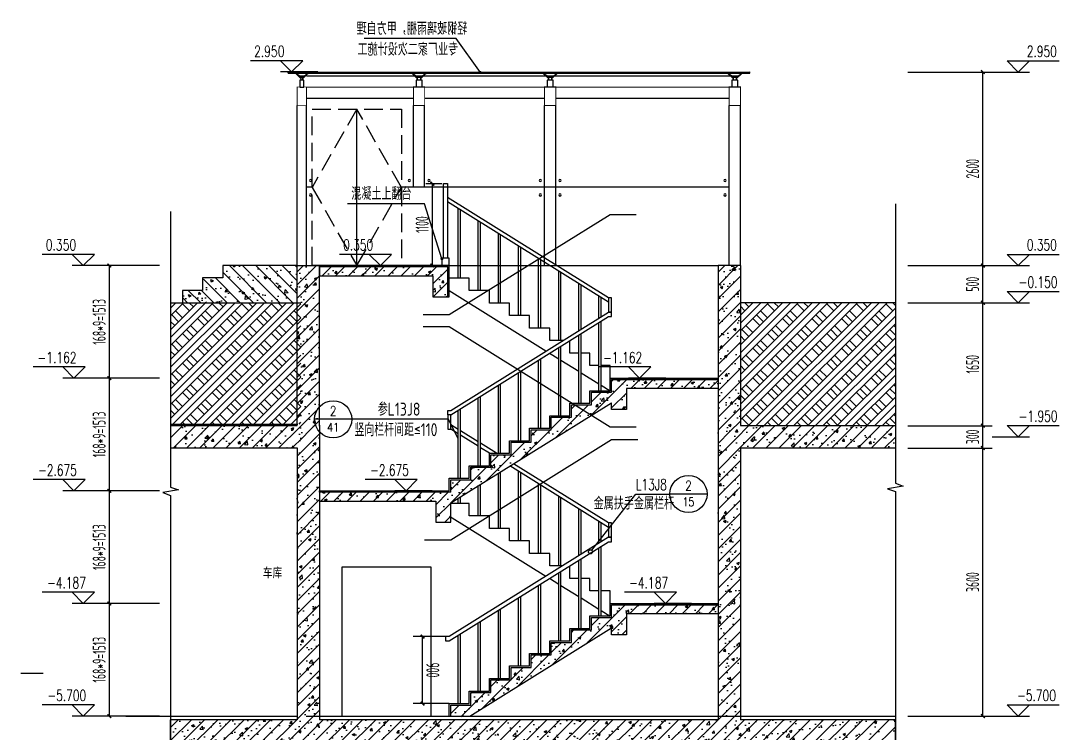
# Model space of a CAD drawing. Extents: x -473190 to 2138458, y -81875 to 2633646.
# Drawn here: x 1314509 to 1328449, y -47174 to -37607 of the extents above; entities that cross this region are included whole.
import ezdxf
from ezdxf.enums import TextEntityAlignment as Align

# ---------------------------------------------------------------- set-up
doc = ezdxf.new("R2010")
doc.units = 0
doc.header["$LTSCALE"] = 1000
doc.linetypes.add('__DASH', pattern=[0.35, 0.25, -0.1])
doc.linetypes.add('DOTE', pattern=[2.42, 2, -0.2, 0.02, -0.2])
for name, color, linetype in [('AXIS', 3, 'Continuous'), ('DIM_IDEN', 3, 'Continuous'), ('DIM_LEAD', 3, 'Continuous'), ('DIM_SYMB', 3, 'Continuous'), ('DOTE', 1, 'DOTE'), ('E_WINDOW', 4, 'Continuous'), ('PUB_DIM', 3, 'Continuous'), ('PUB_HATCH', 8, 'Continuous'), ('PUB_TEXT', 7, 'Continuous'), ('RF-QT', 30, 'Continuous'), ('S_E_STAIR', 4, 'Continuous'), ('S_STAIR', 2, 'Continuous'), ('S_SURFACE', 6, 'Continuous'), ('WALL', 9, 'Continuous')]:
    doc.layers.add(name, color=color, linetype=linetype)
doc.layers.add('RF-WZ', color=110, linetype='Continuous', lineweight=0)
doc.styles.add('_TCH_DIM', font='SIMPLEX', dxfattribs={"bigfont": 'GBCBIG'})
doc.styles.add('_TCH_DIM_T3', font='tssdeng.shx', dxfattribs={"width": 0.564706, "bigfont": '@@@tssdchn.shx'})
doc.styles.add('_TCH_LABEL', font='COMPLEX', dxfattribs={"bigfont": 'GBCBIG'})
doc.styles.add('KING-1', font='GBENOR', dxfattribs={"bigfont": 'GBCBIG'})
doc.styles.add('TYDG_02', font='TSSDENG', dxfattribs={"width": 0.8, "bigfont": 'TSSDCHN'})
doc.dimstyles.new('_TCH_ARCH&&50', dxfattribs={"dimtxt": 175, "dimasz": 50, "dimexe": 125, "dimexo": 150, "dimgap": 50, "dimtad": 1, "dimdec": 0, "dimzin": 0, "dimdsep": 46, "dimtxsty": '_TCH_DIM_T3', "dimblk": 'ARCHTICK', "dimcen": 0.09, "dimclrt": 7, "dimazin": 2, "dimtfac": 1, "dimtdec": 0, "dimtix": 1, "dimtmove": 2, "dimatfit": 3, "dimfxl": 0, "dimtolj": 1, "dimtzin": 0, "dimarcsym": 0})
pattern_1 = [(45, (0, 0), (-88.388348, 88.388348), []), (50, (0, 0), (358.63009, -31.37607), [37.5, -412.5]), (355, (0, 0), (-69.37567, 376.09607), [30, -330]), (100.4514, (29.9, -2.6), (289.25469, 344.71977), [31.8701, -350.57106]), (46.1842, (0, 100), (533.62052, -82.7595), [56.25, -618.75]), (96.6356, (44.47, 93.1), (467.33135, 487.05894), [47.80514, -525.8565]), (351.1842, (0, 100), (467.33097, 487.0593), [45, -495]), (21, (50, 75), (298.453526, -201.309445), [37.5, -412.5]), (326, (50, 75), (121.65767, 362.57502), [30, -330]), (71.4514, (74.87, 58.22), (420.11131, 161.26525), [31.8701, -350.57106]), (37.5, (0, 0), (6.079928, 166.446927), [0, -326, 0, -335, 0, -331.25]), (7.5, (0, 0), (131.534769, 197.205856), [0, -191, 0, -318.5, 0, -126.25]), (327.5, (-111.5, 0), (266.911218, -11.277436), [0, -125, 0, -390, 0, -517.5]), (317.5, (-161.5, 0), (291.593085, 50.05249), [0, -162.5, 0, -259, 0, -367.5])]
pattern_2 = [(45, (-477544.96, -71625.69), (-88.388348, 88.388348), []), (50, (-477544.96, -71625.7), (358.63009, -31.376067), [37.5, -412.5]), (355, (-477544.96, -71625.7), (-69.37567, 376.09607), [30, -330]), (100.4514, (-477515.08, -71628.3), (289.25469, 344.71977), [31.870095, -350.571056]), (46.1842, (-477544.96, -71525.7), (533.62052, -82.75951), [56.25, -618.75]), (96.6356, (-477500.5, -71532.6), (467.33135, 487.05894), [47.80514, -525.8565]), (351.1842, (-477544.96, -71525.7), (467.33097, 487.0593), [45, -495]), (21, (-477494.96, -71550.7), (298.453526, -201.309445), [37.5, -412.5]), (326, (-477494.96, -71550.7), (121.657666, 362.57502), [30, -330]), (71.4514, (-477470.1, -71567.47), (420.111314, 161.26525), [31.870095, -350.571056]), (37.5, (-477544.96, -71625.69), (6.079928, 166.446927), [0, -326, 0, -335, 0, -331.25]), (7.5, (-477544.96, -71625.69), (131.534769, 197.205856), [0, -191, 0, -318.5, 0, -126.25]), (327.5, (-477656.46, -71625.69), (266.911218, -11.277436), [0, -125, 0, -390, 0, -517.5]), (317.5, (-477706.46, -71625.7), (291.593085, 50.05249), [0, -162.5, 0, -259, 0, -367.5])]

# ---------------------------------------------------------------- blocks, each defined once
blk = doc.blocks.new('A$C263E0DDE')
at = {"layer": 'DIM_IDEN'}
for p, q in [((-1427, 260), (-1927, 260)), ((-130, 260), (-1427, 260)), ((0, 0), (-130, 260))]:
    blk.add_line(p, q, dxfattribs=at)
for centre, radius in [((-1677, 260), 250), ((0, 0), 0)]:
    blk.add_circle(centre, radius, dxfattribs=at)
at = {"layer": 'PUB_TEXT', "style": '_TCH_LABEL'}
for s, height, p, p2 in [('2', 131, (-1721, 306), (-1634, 306)), ('41', 114.4, (-1759, 96), (-1596, 96))]:
    blk.add_text(s, height=height, dxfattribs=at).set_placement(p, p2, align=Align.FIT)
at = {"layer": 'PUB_TEXT', "style": 'TYDG_02', "width": 0.8}
for s, p in [('参L13J8', (-1078, 309)), ('竖向栏杆间距≤110', (-1391, 33))]:
    blk.add_text(s, height=175, dxfattribs=at).set_placement(p)
blk = doc.blocks.new('5350DP')
at = {"layer": 'DIM_SYMB'}
for p, q in [((-83406, 375956), (-83078, 376412)), ((-83078, 376412), (-81846, 376412))]:
    blk.add_line(p, q, dxfattribs=at)
at = {"layer": 'DIM_SYMB', "const_width": 20}
blk.add_lwpolyline([(-83412, 375947, 1), (-83400, 375964, 1)], format="xyb", close=True, dxfattribs=at)
at = {"layer": 'E_WINDOW'}
for p, q in [((-80824, 375963), (-87021, 375964)), ((-87021, 375950), (-87021, 375964)), ((-80824, 375949), (-87021, 375950)), ((-80824, 375949), (-80824, 375963)), ((-81071, 375762), (-86896, 375763)), ((-84417, 375613), (-86746, 375613)), ((-82657, 375613), (-84267, 375613)), ((-81071, 375612), (-82507, 375613)), ((-86896, 373364), (-86896, 375513)), ((-86746, 373364), (-86746, 375513)), ((-84417, 373363), (-84417, 375513)), ((-84267, 373363), (-84267, 375513)), ((-82657, 374418), (-82657, 375513)), ((-82507, 374418), (-82507, 375513)), ((-81746, 373365), (-81746, 375464)), ((-81071, 373364), (-81071, 375512)), ((-80946, 373364), (-80946, 375512))]:
    blk.add_line(p, q, dxfattribs=at)
at = {"layer": 'E_WINDOW', "linetype": 'Continuous'}
for p, q in [((-86841, 375893), (-86918, 375950)), ((-86841, 375873), (-86918, 375950)), ((-86863, 375909), (-86780, 375909)), ((-86826, 375964), (-86826, 375950)), ((-86826, 375909), (-86826, 375893)), ((-86816, 375964), (-86816, 375950)), ((-86816, 375909), (-86816, 375893)), ((-86801, 375893), (-86724, 375950)), ((-86801, 375873), (-86724, 375950)), ((-86765, 375909), (-81071, 375908)), ((-84362, 375893), (-84439, 375950)), ((-84362, 375873), (-84439, 375950)), ((-84347, 375964), (-84347, 375950)), ((-84347, 375909), (-84347, 375893)), ((-84337, 375964), (-84337, 375950)), ((-84337, 375909), (-84337, 375893)), ((-84322, 375893), (-84245, 375950)), ((-84322, 375873), (-84245, 375950)), ((-82602, 375893), (-82679, 375950)), ((-82602, 375873), (-82679, 375950)), ((-82587, 375964), (-82587, 375950)), ((-82587, 375909), (-82587, 375893)), ((-82577, 375964), (-82577, 375950)), ((-82577, 375909), (-82577, 375893)), ((-82562, 375893), (-82485, 375950)), ((-82562, 375873), (-82485, 375950)), ((-81016, 375892), (-81093, 375949)), ((-81016, 375872), (-81093, 375949)), ((-81038, 375908), (-80980, 375908)), ((-81026, 375963), (-81026, 375949)), ((-81026, 375908), (-81026, 375892)), ((-81016, 375963), (-81016, 375949)), ((-81016, 375908), (-81016, 375892)), ((-81001, 375892), (-80924, 375949)), ((-81001, 375872), (-80924, 375949)), ((-86746, 374419), (-82842, 374418)), ((-82842, 374418), (-82346, 374419)), ((-81146, 374418), (-81071, 374418))]:
    blk.add_line(p, q, dxfattribs=at)
at = {"layer": 'E_WINDOW', "linetype": '__DASH'}
for p, q in [((-82346, 374414), (-81746, 375464)), ((-81746, 375464), (-81146, 374413)), ((-81746, 373365), (-82346, 374414)), ((-81146, 374413), (-81746, 373365))]:
    blk.add_line(p, q, dxfattribs=at)
at = {"layer": 'E_WINDOW', "linetype": 'Continuous'}
for points in [[(-86861, 375763), (-86861, 375853), (-86781, 375853), (-86781, 375763)], [(-86801, 375853), (-86801, 375893), (-86841, 375893), (-86841, 375853)], [(-84382, 375763), (-84382, 375853), (-84302, 375853), (-84302, 375763)], [(-84322, 375853), (-84322, 375893), (-84362, 375893), (-84362, 375853)], [(-82622, 375763), (-82622, 375853), (-82542, 375853), (-82542, 375763)], [(-82562, 375853), (-82562, 375893), (-82602, 375893), (-82602, 375853)], [(-81036, 375762), (-81036, 375852), (-80981, 375852), (-80981, 375762)], [(-81001, 375852), (-81001, 375892), (-81016, 375892), (-81016, 375852)]]:
    blk.add_lwpolyline(points, close=True, dxfattribs=at)
at = {"layer": 'E_WINDOW', "const_width": 12.5}
for points in [[(-86746, 375763), (-86896, 375763), (-86896, 375513), (-86746, 375513)], [(-84267, 375763), (-84417, 375763), (-84417, 375513), (-84267, 375513)], [(-82507, 375763), (-82657, 375763), (-82657, 375513), (-82507, 375513)], [(-80946, 375762), (-81071, 375762), (-81071, 375512), (-80946, 375512)]]:
    blk.add_lwpolyline(points, close=True, dxfattribs=at)
at = {"layer": 'E_WINDOW', "linetype": '__DASH'}
blk.add_lwpolyline([(-81146, 373364), (-81146, 375463), (-82346, 375464), (-82346, 373365), (-81146, 373364)], dxfattribs=at)
at = {"layer": 'E_WINDOW', "linetype": 'Continuous'}
for centre in [(-86689, 374507), (-84474, 374507), (-84210, 374507), (-82714, 374507), (-82450, 374507), (-81128, 374506), (-86689, 374313), (-84474, 374313), (-84210, 374313), (-81128, 374312)]:
    blk.add_circle(centre, 15, dxfattribs=at)
at = {"layer": 'PUB_TEXT', "style": '_TCH_DIM'}
for s, height, p in [('轻钢玻璃雨棚，甲方自理', 168.79, (-83229, 376464)), ('专业厂家二次设计施工', 168.8, (-83107, 376184))]:
    blk.add_text(s, height=height, dxfattribs=at).set_placement(p)
blk = doc.blocks.new('5350LT')
at = {"layer": 'PUB_HATCH'}
h = blk.add_hatch(dxfattribs=at)
h.set_pattern_fill('钢筋混凝土', color=256, scale=50, style=0)
h.set_pattern_definition(pattern_1)
h.paths.add_polyline_path([(1278173, 160828), (1276453, 160828), (1276453, 160708), (1277973, 160708), (1277973, 160428), (1278173, 160428)])
h = blk.add_hatch(dxfattribs=at)
h.set_pattern_fill('钢筋混凝土', color=256, scale=50, style=0)
h.set_pattern_definition(pattern_1)
h.paths.add_polyline_path([(1280373, 159315), (1281803, 159315), (1281803, 159195), (1280573, 159195), (1280573, 158915), (1280373, 158915)])
h = blk.add_hatch(dxfattribs=at)
h.set_pattern_fill('钢筋混凝土', color=256, scale=50, style=0)
h.set_pattern_definition(pattern_1)
h.paths.add_polyline_path([(1278213, 157803), (1278213, 157971), (1278483, 157971), (1278483, 158139), (1278753, 158139), (1278753, 158307), (1279023, 158307), (1279023, 158475), (1279293, 158475), (1279293, 158643), (1279563, 158643), (1279563, 158811), (1279833, 158811), (1279833, 158979), (1280103, 158979), (1280103, 159147), (1280373, 159147), (1280373, 159195), (1280373, 159006), (1278213, 157661)])
h = blk.add_hatch(dxfattribs=at)
h.set_pattern_fill('钢筋混凝土', color=256, scale=50, style=0)
h.set_pattern_definition(pattern_1)
h.paths.add_polyline_path([(1278213, 157803), (1276453, 157803), (1276453, 157683), (1278013, 157683), (1278013, 157403), (1278213, 157403)])
h = blk.add_hatch(dxfattribs=at)
h.set_pattern_fill('钢筋混凝土', color=256, scale=50, style=0)
h.set_pattern_definition(pattern_1)
h.paths.add_polyline_path([(1280373, 156290), (1281803, 156290), (1281803, 156170), (1280573, 156170), (1280573, 155890), (1280373, 155890)])
h = blk.add_hatch(dxfattribs=at)
h.set_pattern_fill('钢筋混凝土', color=256, scale=50, style=0)
h.set_pattern_definition(pattern_1)
h.paths.add_polyline_path([(1278213, 154777), (1278213, 154946), (1278483, 154946), (1278483, 155114), (1278753, 155114), (1278753, 155282), (1279023, 155282), (1279023, 155450), (1279293, 155450), (1279293, 155618), (1279563, 155618), (1279563, 155786), (1279833, 155786), (1279833, 155954), (1280103, 155954), (1280103, 156122), (1280373, 156122), (1280373, 156170), (1280373, 155981), (1278213, 154636), (1278472, 154797)])
at = {"layer": 'S_E_STAIR'}
for p, q in [((1280333, 160416), (1278168, 161763)), ((1280333, 160356), (1278168, 161703)), ((1278313, 160680), (1278313, 161613)), ((1278343, 160680), (1278343, 161594)), ((1278583, 160512), (1278583, 161445)), ((1278613, 160512), (1278613, 161426)), ((1278853, 160343), (1278853, 161277)), ((1278883, 160343), (1278883, 161258)), ((1279123, 160175), (1279123, 161109)), ((1279153, 160175), (1279153, 161090)), ((1279393, 160007), (1279393, 160941)), ((1279423, 160007), (1279423, 160922)), ((1279663, 159839), (1279663, 160773)), ((1279693, 159839), (1279693, 160754)), ((1278193, 160680), (1278193, 160708)), ((1278463, 160680), (1278193, 160680)), ((1278463, 160512), (1278463, 160680)), ((1279933, 159974), (1279933, 160605)), ((1279490, 159698), (1278193, 160506)), ((1278733, 160512), (1278463, 160512)), ((1278733, 160343), (1278733, 160512)), ((1279963, 159992), (1279963, 160586)), ((1279003, 160343), (1278733, 160343)), ((1279003, 160175), (1279003, 160343)), ((1280203, 160142), (1280203, 160437)), ((1280233, 160160), (1280233, 160418)), ((1280373, 160416), (1280333, 160416)), ((1280333, 160416), (1280333, 160223)), ((1280373, 160223), (1280373, 160416)), ((1278213, 158903), (1280333, 160223)), ((1279273, 160175), (1279003, 160175)), ((1279273, 160007), (1279273, 160175)), ((1280373, 160223), (1280333, 160223)), ((1280333, 160223), (1280373, 160223)), ((1280373, 160163), (1280373, 160223)), ((1278213, 158843), (1280333, 160163)), ((1280203, 159167), (1280203, 160082)), ((1280233, 159167), (1280233, 160100)), ((1280333, 160163), (1280373, 160163)), ((1279543, 160007), (1279273, 160007)), ((1279543, 159839), (1279543, 160007)), ((1279933, 158999), (1279933, 159914)), ((1279963, 158999), (1279963, 159932)), ((1279717, 159839), (1279543, 159839)), ((1279693, 158831), (1279693, 159764)), ((1279813, 159671), (1279813, 159839)), ((1279663, 159591), (1279538, 159668)), ((1279663, 158831), (1279663, 159746)), ((1279933, 159671), (1279813, 159671)), ((1280083, 159671), (1279963, 159671)), ((1280083, 159503), (1280083, 159671)), ((1279393, 158663), (1279393, 159578)), ((1279423, 158663), (1279423, 159596)), ((1279933, 159423), (1279693, 159572)), ((1280203, 159503), (1280083, 159503)), ((1280353, 159503), (1280233, 159503)), ((1280353, 159335), (1280353, 159503)), ((1279123, 158495), (1279123, 159409)), ((1279153, 158495), (1279153, 159428)), ((1280203, 159255), (1279963, 159404)), ((1278853, 158327), (1278853, 159241)), ((1278883, 158327), (1278883, 159260)), ((1280353, 159161), (1280233, 159236)), ((1278583, 158159), (1278583, 159073)), ((1278613, 158159), (1278613, 159092)), ((1278343, 157991), (1278343, 158924)), ((1278173, 158843), (1278173, 158903)), ((1278173, 158903), (1278213, 158903)), ((1278213, 158843), (1278173, 158843)), ((1278213, 158843), (1278173, 158843)), ((1278173, 158843), (1278173, 158650)), ((1278213, 158650), (1278213, 158843)), ((1278313, 157991), (1278313, 158905)), ((1278173, 158650), (1278213, 158650)), ((1278313, 158648), (1278213, 158710)), ((1278313, 158588), (1278213, 158650)), ((1278583, 158480), (1278343, 158629)), ((1278583, 158420), (1278343, 158569)), ((1278828, 158327), (1278613, 158461)), ((1278733, 158326), (1278613, 158401)), ((1280333, 157331), (1279007, 158156)), ((1280333, 157391), (1279055, 158186)), ((1279123, 157150), (1279123, 158084)), ((1278853, 157318), (1278853, 158060)), ((1278883, 157318), (1278883, 158078)), ((1279153, 157150), (1279153, 158065)), ((1278583, 157486), (1278583, 157892)), ((1278613, 157486), (1278613, 157910)), ((1279393, 156982), (1279393, 157916)), ((1279423, 156982), (1279423, 157897)), ((1278313, 157654), (1278313, 157723)), ((1278343, 157654), (1278343, 157742)), ((1279663, 156814), (1279663, 157748)), ((1279693, 156814), (1279693, 157729)), ((1278463, 157654), (1278212, 157654)), ((1278463, 157486), (1278463, 157654)), ((1279933, 156949), (1279933, 157579)), ((1279963, 156967), (1279963, 157561)), ((1279490, 156673), (1278198, 157477)), ((1278733, 157486), (1278463, 157486)), ((1278733, 157318), (1278733, 157486)), ((1280203, 157117), (1280203, 157411)), ((1280233, 157135), (1280233, 157393)), ((1280373, 157391), (1280333, 157391)), ((1280333, 157391), (1280333, 157198)), ((1280373, 157198), (1280373, 157391)), ((1279003, 157318), (1278733, 157318)), ((1279003, 157150), (1279003, 157318)), ((1279273, 157150), (1279003, 157150)), ((1279273, 156982), (1279273, 157150)), ((1280373, 157198), (1280333, 157198)), ((1280333, 157198), (1280373, 157198)), ((1280333, 157138), (1280373, 157138)), ((1280373, 157138), (1280373, 157198)), ((1279543, 156982), (1279273, 156982)), ((1279543, 156814), (1279543, 156982)), ((1280203, 156142), (1280203, 157057)), ((1280233, 156142), (1280233, 157075)), ((1279933, 155974), (1279933, 156889)), ((1279963, 155974), (1279963, 156907)), ((1279717, 156814), (1279543, 156814)), ((1279663, 155806), (1279663, 156721)), ((1279693, 155806), (1279693, 156739)), ((1279813, 156646), (1279813, 156814)), ((1279393, 155638), (1279393, 156552)), ((1279423, 155638), (1279423, 156571)), ((1279663, 156566), (1279538, 156643)), ((1279933, 156646), (1279813, 156646)), ((1280083, 156646), (1279963, 156646)), ((1280083, 156478), (1280083, 156646)), ((1279933, 156398), (1279693, 156547)), ((1280203, 156478), (1280083, 156478)), ((1280353, 156478), (1280233, 156478)), ((1280353, 156310), (1280353, 156478)), ((1279123, 155470), (1279123, 156384)), ((1279153, 155470), (1279153, 156403)), ((1280203, 156230), (1279963, 156379)), ((1278853, 155302), (1278853, 156216)), ((1278883, 155302), (1278883, 156235)), ((1280353, 156136), (1280233, 156211)), ((1278583, 155134), (1278583, 156048)), ((1278613, 155134), (1278613, 156067)), ((1278313, 154966), (1278313, 155880)), ((1278343, 154966), (1278343, 155899))]:
    blk.add_line(p, q, dxfattribs=at)
for points in [[(1278118, 160948), (1278118, 161948), (1278168, 161948), (1278168, 160948), (1278118, 160948)], [(1278193, 160848), (1278193, 160948), (1278093, 160948), (1278093, 160848), (1278193, 160847)], [(1280333, 157198), (1278193, 155866), (1278143, 155866), (1278143, 155806), (1278193, 155806), (1280333, 157138)]]:
    blk.add_lwpolyline(points, dxfattribs=at)
at = {"layer": 'S_STAIR'}
for p, q in [((1278173, 160828), (1276453, 160828)), ((1276453, 160828), (1276453, 160708)), ((1278173, 160428), (1278173, 160828)), ((1276453, 160708), (1277973, 160708)), ((1277973, 160708), (1277973, 160428)), ((1277973, 160428), (1278173, 160428)), ((1280373, 159147), (1280373, 159315)), ((1280373, 159315), (1281803, 159315)), ((1281803, 159315), (1281803, 159195)), ((1280103, 158979), (1280103, 159147)), ((1280103, 159147), (1280373, 159147)), ((1281803, 159195), (1280573, 159195)), ((1280573, 159195), (1280573, 158915)), ((1278213, 157661), (1280373, 159006)), ((1279833, 158811), (1279833, 158979)), ((1279833, 158979), (1280103, 158979)), ((1280373, 158915), (1280373, 159006)), ((1279563, 158643), (1279563, 158811)), ((1279563, 158811), (1279833, 158811)), ((1280573, 158915), (1280373, 158915)), ((1279293, 158475), (1279293, 158643)), ((1279293, 158643), (1279563, 158643)), ((1279023, 158307), (1279023, 158475)), ((1279023, 158475), (1279293, 158475)), ((1278753, 158139), (1278753, 158307)), ((1278753, 158307), (1279023, 158307)), ((1278483, 157971), (1278483, 158139)), ((1278483, 158139), (1278753, 158139)), ((1278213, 157803), (1278213, 157971)), ((1278213, 157971), (1278483, 157971)), ((1278213, 157803), (1276453, 157803)), ((1276453, 157803), (1276453, 157683)), ((1276453, 157683), (1278013, 157683)), ((1278013, 157683), (1278013, 157403)), ((1278213, 157403), (1278213, 157661)), ((1278013, 157403), (1278213, 157403)), ((1280373, 156122), (1280373, 156290)), ((1280373, 156290), (1281803, 156290)), ((1281803, 156290), (1281803, 156170)), ((1281803, 156170), (1280573, 156170)), ((1280573, 156170), (1280573, 155890)), ((1280103, 155954), (1280103, 156122)), ((1280103, 156122), (1280373, 156122)), ((1278472, 154797), (1280373, 155981)), ((1279833, 155786), (1279833, 155954)), ((1279833, 155954), (1280103, 155954)), ((1280373, 155890), (1280373, 155981)), ((1280573, 155890), (1280373, 155890)), ((1279563, 155618), (1279563, 155786)), ((1279563, 155786), (1279833, 155786)), ((1279293, 155450), (1279293, 155618)), ((1279293, 155618), (1279563, 155618)), ((1279023, 155282), (1279023, 155450)), ((1279023, 155450), (1279293, 155450)), ((1278753, 155114), (1278753, 155282)), ((1278753, 155282), (1279023, 155282)), ((1278483, 154946), (1278483, 155114)), ((1278483, 155114), (1278753, 155114)), ((1278213, 154797), (1278213, 154946)), ((1278213, 154946), (1278483, 154946))]:
    blk.add_line(p, q, dxfattribs=at)
at = {"layer": 'S_SURFACE'}
for p, q in [((1278193, 160848), (1276453, 160848)), ((1276453, 160848), (1276453, 160828)), ((1278193, 160428), (1278193, 160848)), ((1278173, 160428), (1278193, 160428)), ((1280353, 159215), (1280353, 159335)), ((1280353, 159335), (1281803, 159335)), ((1280353, 159167), (1280353, 159215)), ((1280353, 159215), (1280353, 159215)), ((1281803, 159335), (1281803, 159315)), ((1280083, 158999), (1280083, 159167)), ((1280083, 159167), (1280353, 159167)), ((1279813, 158831), (1279813, 158999)), ((1279813, 158999), (1280083, 158999)), ((1279543, 158663), (1279543, 158831)), ((1279543, 158831), (1279813, 158831)), ((1279273, 158495), (1279273, 158663)), ((1279273, 158663), (1279543, 158663)), ((1279003, 158327), (1279003, 158495)), ((1279003, 158495), (1279273, 158495)), ((1278733, 158159), (1278733, 158327)), ((1278733, 158327), (1279003, 158327)), ((1278463, 157991), (1278463, 158159)), ((1278463, 158159), (1278733, 158159)), ((1278193, 157823), (1278193, 157991)), ((1278193, 157991), (1278463, 157991)), ((1276453, 157803), (1276453, 157823)), ((1276453, 157823), (1278193, 157823)), ((1278193, 157823), (1278193, 157823)), ((1280353, 156190), (1280353, 156310)), ((1280353, 156310), (1281803, 156310)), ((1281803, 156310), (1281803, 156290)), ((1280083, 155974), (1280083, 156142)), ((1280083, 156142), (1280353, 156142)), ((1280353, 156142), (1280353, 156190)), ((1280353, 156190), (1280353, 156190)), ((1279813, 155806), (1279813, 155974)), ((1279813, 155974), (1280083, 155974)), ((1279543, 155638), (1279543, 155806)), ((1279543, 155806), (1279813, 155806)), ((1279273, 155470), (1279273, 155638)), ((1279273, 155638), (1279543, 155638)), ((1279003, 155302), (1279003, 155470)), ((1279003, 155470), (1279273, 155470)), ((1278733, 155134), (1278733, 155302)), ((1278733, 155302), (1279003, 155302)), ((1278463, 154966), (1278463, 155134)), ((1278463, 155134), (1278733, 155134)), ((1278193, 154797), (1278193, 154966)), ((1278193, 154966), (1278463, 154966)), ((1278193, 154797), (1278193, 154797))]:
    blk.add_line(p, q, dxfattribs=at)
blk = doc.blocks.new('_ArchTick')
at = {"color": 0, "linetype": 'ByBlock', "const_width": 0.4}
blk.add_lwpolyline([(-0.5, -0.5), (0.5, 0.5)], dxfattribs=at)
blk = doc.blocks.new('*D3125')
at = {"layer": 'Defpoints', "color": 0, "transparency": 16777216}
for p in [(1319798, -39794), (1320034, -39794), (1319798, -40894)]:
    blk.add_point(p, dxfattribs=at)
at = {"layer": 'PUB_DIM', "color": 0, "lineweight": -2, "transparency": 16777216}
for p, q in [((1319948, -39794), (1320159, -39794)), ((1320034, -40894), (1320034, -39794)), ((1319948, -40894), (1320159, -40894))]:
    blk.add_line(p, q, dxfattribs=at)
at = {"layer": 'PUB_DIM', "color": 0, "lineweight": -2, "transparency": 16777216, "xscale": 50, "yscale": 50, "zscale": 50}
for p, rotation in [((1320034, -39794), 90), ((1320034, -40894), 270)]:
    blk.add_blockref('_ArchTick', p, dxfattribs=dict(at, rotation=rotation))
at = {"layer": 'PUB_DIM', "color": 7, "transparency": 16777216, "insert": (1319897, -40344), "char_height": 175, "attachment_point": 5, "rotation": 90, "style": '_TCH_DIM_T3'}
blk.add_mtext('\\A1;1100', dxfattribs=at)
blk = doc.blocks.new('*D3126')
at = {"layer": 'Defpoints', "color": 0, "transparency": 16777216}
for p in [(1319902, -45876), (1320409, -45876), (1320410, -46776)]:
    blk.add_point(p, dxfattribs=at)
at = {"layer": 'PUB_DIM', "color": 0, "lineweight": -2, "transparency": 16777216}
for p, q in [((1320259, -45876), (1319777, -45876)), ((1319903, -46776), (1319902, -45876)), ((1320260, -46776), (1319778, -46776))]:
    blk.add_line(p, q, dxfattribs=at)
at = {"layer": 'PUB_DIM', "color": 0, "lineweight": -2, "transparency": 16777216, "xscale": 50, "yscale": 50, "zscale": 50}
for p, rotation in [((1319902, -45876), 90.05237707317714), ((1319903, -46776), 270.0523770731771)]:
    blk.add_blockref('_ArchTick', p, dxfattribs=dict(at, rotation=rotation))
at = {"layer": 'PUB_DIM', "color": 7, "transparency": 16777216, "insert": (1320040, -46326), "char_height": 175, "attachment_point": 5, "rotation": 270.0524, "style": '_TCH_DIM_T3'}
blk.add_mtext('\\A1;900', dxfattribs=at)
blk = doc.blocks.new('*D3134')
at = {"layer": 'AXIS', "color": 0, "lineweight": -2, "transparency": 16777216}
for p, q in [((1316369, -45431), (1315573, -45431)), ((1315698, -46944), (1315698, -45431)), ((1316369, -46944), (1315573, -46944))]:
    blk.add_line(p, q, dxfattribs=at)
at = {"layer": 'Defpoints', "color": 0, "transparency": 16777216}
for p in [(1315698, -45431), (1316519, -45431), (1316519, -46944)]:
    blk.add_point(p, dxfattribs=at)
at = {"layer": 'AXIS', "color": 0, "lineweight": -2, "transparency": 16777216, "xscale": 50, "yscale": 50, "zscale": 50}
for p, rotation in [((1315698, -45431), 90), ((1315698, -46944), 270)]:
    blk.add_blockref('_ArchTick', p, dxfattribs=dict(at, rotation=rotation))
at = {"layer": 'AXIS', "color": 7, "transparency": 16777216, "insert": (1315561, -46187), "char_height": 175, "attachment_point": 5, "rotation": 90, "style": '_TCH_DIM_T3'}
blk.add_mtext('\\A1;168*9=1513', dxfattribs=at)
blk = doc.blocks.new('*D3135')
at = {"layer": 'AXIS', "color": 0, "lineweight": -2, "transparency": 16777216}
for p, q in [((1316369, -43919), (1315573, -43919)), ((1315698, -45431), (1315698, -43919)), ((1316369, -45431), (1315573, -45431))]:
    blk.add_line(p, q, dxfattribs=at)
at = {"layer": 'Defpoints', "color": 0, "transparency": 16777216}
for p in [(1315698, -43919), (1316519, -43919), (1316519, -45431)]:
    blk.add_point(p, dxfattribs=at)
at = {"layer": 'AXIS', "color": 0, "lineweight": -2, "transparency": 16777216, "xscale": 50, "yscale": 50, "zscale": 50}
for p, rotation in [((1315698, -43919), 90), ((1315698, -45431), 270)]:
    blk.add_blockref('_ArchTick', p, dxfattribs=dict(at, rotation=rotation))
at = {"layer": 'AXIS', "color": 7, "transparency": 16777216, "insert": (1315561, -44675), "char_height": 175, "attachment_point": 5, "rotation": 90, "style": '_TCH_DIM_T3'}
blk.add_mtext('\\A1;168*9=1513', dxfattribs=at)
blk = doc.blocks.new('*D3136')
at = {"layer": 'AXIS', "color": 0, "lineweight": -2, "transparency": 16777216}
for p, q in [((1316369, -42406), (1315573, -42406)), ((1315698, -43919), (1315698, -42406)), ((1316369, -43919), (1315573, -43919))]:
    blk.add_line(p, q, dxfattribs=at)
at = {"layer": 'Defpoints', "color": 0, "transparency": 16777216}
for p in [(1315698, -42406), (1316519, -42406), (1316519, -43919)]:
    blk.add_point(p, dxfattribs=at)
at = {"layer": 'AXIS', "color": 0, "lineweight": -2, "transparency": 16777216, "xscale": 50, "yscale": 50, "zscale": 50}
for p, rotation in [((1315698, -42406), 90), ((1315698, -43919), 270)]:
    blk.add_blockref('_ArchTick', p, dxfattribs=dict(at, rotation=rotation))
at = {"layer": 'AXIS', "color": 7, "transparency": 16777216, "insert": (1315561, -43162), "char_height": 175, "attachment_point": 5, "rotation": 90, "style": '_TCH_DIM_T3'}
blk.add_mtext('\\A1;168*9=1513', dxfattribs=at)
blk = doc.blocks.new('*D3137')
at = {"layer": 'AXIS', "color": 0, "lineweight": -2, "transparency": 16777216}
for p, q in [((1316369, -40894), (1315573, -40894)), ((1315698, -42406), (1315698, -40894)), ((1316369, -42406), (1315573, -42406))]:
    blk.add_line(p, q, dxfattribs=at)
at = {"layer": 'Defpoints', "color": 0, "transparency": 16777216}
for p in [(1315698, -40894), (1316519, -40894), (1316519, -42406)]:
    blk.add_point(p, dxfattribs=at)
at = {"layer": 'AXIS', "color": 0, "lineweight": -2, "transparency": 16777216, "xscale": 50, "yscale": 50, "zscale": 50}
for p, rotation in [((1315698, -40894), 90), ((1315698, -42406), 270)]:
    blk.add_blockref('_ArchTick', p, dxfattribs=dict(at, rotation=rotation))
at = {"layer": 'AXIS', "color": 7, "transparency": 16777216, "insert": (1315561, -41650), "char_height": 175, "attachment_point": 5, "rotation": 90, "style": '_TCH_DIM_T3'}
blk.add_mtext('\\A1;168*9=1513', dxfattribs=at)
blk = doc.blocks.new('*D3138')
at = {"layer": 'AXIS', "color": 0, "lineweight": -2, "transparency": 16777216}
for p, q in [((1326416, -43344), (1327549, -43344)), ((1327424, -46944), (1327424, -43344)), ((1326416, -46944), (1327549, -46944))]:
    blk.add_line(p, q, dxfattribs=at)
at = {"layer": 'Defpoints', "color": 0, "transparency": 16777216}
for p in [(1326266, -43344), (1327424, -43344), (1326266, -46944)]:
    blk.add_point(p, dxfattribs=at)
at = {"layer": 'AXIS', "color": 0, "lineweight": -2, "transparency": 16777216, "xscale": 50, "yscale": 50, "zscale": 50}
for p, rotation in [((1327424, -43344), 90), ((1327424, -46944), 270)]:
    blk.add_blockref('_ArchTick', p, dxfattribs=dict(at, rotation=rotation))
at = {"layer": 'AXIS', "color": 7, "transparency": 16777216, "insert": (1327286, -45144), "char_height": 175, "attachment_point": 5, "rotation": 90, "style": '_TCH_DIM_T3'}
blk.add_mtext('\\A1;3600', dxfattribs=at)
blk = doc.blocks.new('*D3139')
at = {"layer": 'AXIS', "color": 0, "lineweight": -2, "transparency": 16777216}
for p, q in [((1326416, -43044), (1327549, -43044)), ((1327424, -43344), (1327424, -43044)), ((1326416, -43344), (1327549, -43344))]:
    blk.add_line(p, q, dxfattribs=at)
at = {"layer": 'Defpoints', "color": 0, "transparency": 16777216}
for p in [(1326266, -43044), (1327424, -43044), (1326266, -43344)]:
    blk.add_point(p, dxfattribs=at)
at = {"layer": 'AXIS', "color": 0, "lineweight": -2, "transparency": 16777216, "xscale": 50, "yscale": 50, "zscale": 50}
for p, rotation in [((1327424, -43044), 90), ((1327424, -43344), 270)]:
    blk.add_blockref('_ArchTick', p, dxfattribs=dict(at, rotation=rotation))
at = {"layer": 'AXIS', "color": 7, "transparency": 16777216, "insert": (1327286, -43194), "char_height": 175, "attachment_point": 5, "rotation": 90, "style": '_TCH_DIM_T3'}
blk.add_mtext('\\A1;300', dxfattribs=at)
blk = doc.blocks.new('*D3140')
at = {"layer": 'AXIS', "color": 0, "lineweight": -2, "transparency": 16777216}
for p, q in [((1326416, -41394), (1327549, -41394)), ((1327424, -43044), (1327424, -41394)), ((1326416, -43044), (1327549, -43044))]:
    blk.add_line(p, q, dxfattribs=at)
at = {"layer": 'Defpoints', "color": 0, "transparency": 16777216}
for p in [(1326266, -41394), (1327424, -41394), (1326266, -43044)]:
    blk.add_point(p, dxfattribs=at)
at = {"layer": 'AXIS', "color": 0, "lineweight": -2, "transparency": 16777216, "xscale": 50, "yscale": 50, "zscale": 50}
for p, rotation in [((1327424, -41394), 90), ((1327424, -43044), 270)]:
    blk.add_blockref('_ArchTick', p, dxfattribs=dict(at, rotation=rotation))
at = {"layer": 'AXIS', "color": 7, "transparency": 16777216, "insert": (1327286, -42219), "char_height": 175, "attachment_point": 5, "rotation": 90, "style": '_TCH_DIM_T3'}
blk.add_mtext('\\A1;1650', dxfattribs=at)
blk = doc.blocks.new('*D3141')
at = {"layer": 'AXIS', "color": 0, "lineweight": -2, "transparency": 16777216}
for p, q in [((1326416, -40894), (1327549, -40894)), ((1327424, -41394), (1327424, -40894)), ((1326416, -41394), (1327549, -41394))]:
    blk.add_line(p, q, dxfattribs=at)
at = {"layer": 'Defpoints', "color": 0, "transparency": 16777216}
for p in [(1326266, -40894), (1327424, -40894), (1326266, -41394)]:
    blk.add_point(p, dxfattribs=at)
at = {"layer": 'AXIS', "color": 0, "lineweight": -2, "transparency": 16777216, "xscale": 50, "yscale": 50, "zscale": 50}
for p, rotation in [((1327424, -40894), 90), ((1327424, -41394), 270)]:
    blk.add_blockref('_ArchTick', p, dxfattribs=dict(at, rotation=rotation))
at = {"layer": 'AXIS', "color": 7, "transparency": 16777216, "insert": (1327286, -41144), "char_height": 175, "attachment_point": 5, "rotation": 90, "style": '_TCH_DIM_T3'}
blk.add_mtext('\\A1;500', dxfattribs=at)
blk = doc.blocks.new('*D3142')
at = {"layer": 'AXIS', "color": 0, "lineweight": -2, "transparency": 16777216}
for p, q in [((1326416, -38295), (1327549, -38295)), ((1327424, -40894), (1327424, -38295)), ((1326416, -40894), (1327549, -40894))]:
    blk.add_line(p, q, dxfattribs=at)
at = {"layer": 'Defpoints', "color": 0, "transparency": 16777216}
for p in [(1326266, -38295), (1327424, -38295), (1326266, -40894)]:
    blk.add_point(p, dxfattribs=at)
at = {"layer": 'AXIS', "color": 0, "lineweight": -2, "transparency": 16777216, "xscale": 50, "yscale": 50, "zscale": 50}
for p, rotation in [((1327424, -38295), 90), ((1327424, -40894), 270)]:
    blk.add_blockref('_ArchTick', p, dxfattribs=dict(at, rotation=rotation))
at = {"layer": 'AXIS', "color": 7, "transparency": 16777216, "insert": (1327286, -39594), "char_height": 175, "attachment_point": 5, "rotation": 90, "style": '_TCH_DIM_T3'}
blk.add_mtext('\\A1;2600', dxfattribs=at)

msp = doc.modelspace()

# ---------------------------------------------------------------- hatches: boundary and pattern name
at = {"layer": 'PUB_HATCH'}
h = msp.add_hatch(dxfattribs=at)
h.set_pattern_fill('钢筋混凝土', color=256, scale=50, style=0)
h.set_pattern_definition([(135, (4878567.96, 1385954.28), (88.3883476, 88.3883476), []), (130, (4878567.96, 1385954.28), (-358.630091, -31.376067), [37.5, -412.5]), (185, (4878567.96, 1385954.28), (69.375667, 376.096067), [30, -330]), (79.5486, (4878538.07, 1385951.67), (-289.25469, 344.71977), [31.870095, -350.571056]), (133.8158, (4878567.96, 1386054.3), (-533.620524, -82.759507), [56.25, -618.75]), (83.3644, (4878523.5, 1386047.4), (-467.33135, 487.058935), [47.805144, -525.8565]), (188.8158, (4878567.96, 1386054.3), (-467.33097, 487.0593), [45, -495]), (159, (4878517.96, 1386029.28), (-298.453526, -201.309445), [37.5, -412.5]), (214, (4878517.96, 1386029.28), (-121.657666, 362.575023), [30, -330]), (108.5486, (4878493.1, 1386012.5), (-420.111314, 161.265248), [31.870095, -350.571056]), (142.5, (4878567.96, 1385954.28), (-6.0799277, 166.446927), [0, -326, 0, -335, 0, -331.25]), (172.5, (4878567.96, 1385954.28), (-131.534769, 197.205856), [0, -191, 0, -318.5, 0, -126.25]), (212.5, (4878679.46, 1385954.28), (-266.911218, -11.277436), [0, -125, 0, -390, 0, -517.5]), (222.5, (4878729.46, 1385954.28), (-291.593085, 50.052491), [0, -162.5, 0, -259, 0, -367.5])])
h.paths.add_polyline_path([(1318219.4, -41393.8), (1318219.4, -40893.8), (1317219.4, -40893.8), (1317219.4, -41060.4), (1316959.8, -41060.4), (1316959.8, -41227.1), (1316678, -41227.1), (1316678, -41393.8)])
h = msp.add_hatch(dxfattribs=at)
h.set_pattern_fill('钢筋混凝土', color=256, scale=50, style=0)
h.set_pattern_definition(pattern_2)
h.paths.add_polyline_path([(1318319.4, -43143.8), (1318519.4, -43043.8), (1318519.4, -40893.8), (1318219.4, -40893.8), (1318219.4, -43043.8)])
h = msp.add_hatch(dxfattribs=at)
h.set_pattern_fill('钢筋混凝土', color=256, scale=50, style=0)
h.set_pattern_definition(pattern_2)
h.paths.add_polyline_path([(1323869.4, -40893.8), (1323869.4, -43043.8), (1324069.4, -43143.8), (1324169.4, -43043.8), (1324169.4, -40893.8)])
h = msp.add_hatch(dxfattribs=at)
h.set_pattern_fill('夯实土壤', color=256, scale=50, angle=90, style=0)
h.set_pattern_definition([(45, (2063582.57, -433834.8), (198.69701, -198.69701), []), (45, (2063582.57, -433729.8), (198.69701, -198.69701), []), (45, (2063582.57, -433624.8), (198.69701, -198.69701), []), (315, (2063582.57, -433834.8), (-198.69701, -198.69701), [132.5, -148.5]), (315, (2063635.07, -433782.3), (-198.69701, -198.69701), [132.5, -148.5]), (315, (2063687.57, -433729.8), (-198.69701, -198.69701), [132.5, -148.5])])
h.paths.add_polyline_path([(1318269.4, -41393.8), (1316519.2, -41393.8), (1316519.2, -43023.8), (1318269.4, -43023.8)])
h = msp.add_hatch(dxfattribs=at)
h.set_pattern_fill('夯实土壤', color=256, scale=50, angle=90, style=0)
h.set_pattern_definition([(45, (2071832.75, -433834.8), (198.69701, -198.69701), []), (45, (2071832.75, -433729.8), (198.69701, -198.69701), []), (45, (2071832.75, -433624.8), (198.69701, -198.69701), []), (315, (2071832.75, -433834.8), (-198.69701, -198.69701), [132.5, -148.5]), (315, (2071885.25, -433782.3), (-198.69701, -198.69701), [132.5, -148.5]), (315, (2071937.75, -433729.8), (-198.69701, -198.69701), [132.5, -148.5])])
h.paths.add_polyline_path([(1324169.4, -43043.8), (1326250.5, -43043.8), (1326250.5, -41393.8), (1324169.4, -41393.8)])
h = msp.add_hatch(dxfattribs=at)
h.set_pattern_fill('钢筋混凝土', color=256, scale=50, style=0)
h.set_pattern_definition(pattern_2)
h.paths.add_polyline_path([(1316519.2, -43343.8), (1318219.4, -43343.8), (1318319.4, -43143.8), (1318219.4, -43043.8), (1316519.2, -43043.8)])
h = msp.add_hatch(dxfattribs=at)
h.set_pattern_fill('钢筋混凝土', color=256, scale=50, style=0)
h.set_pattern_definition(pattern_2)
h.paths.add_polyline_path([(1318319.4, -43143.8), (1318219.4, -43343.8), (1318219.4, -46993.8), (1318369.4, -47127.1), (1318519.4, -46993.8), (1318519.4, -43043.8)])
h = msp.add_hatch(dxfattribs=at)
h.set_pattern_fill('钢筋混凝土', color=256, scale=50, style=0)
h.set_pattern_definition(pattern_2)
h.paths.add_polyline_path([(1324069.4, -43143.8), (1323869.4, -43043.8), (1323869.4, -46993.8), (1324019.4, -47127.1), (1324169.4, -46993.8), (1324169.4, -43343.8)])
h = msp.add_hatch(dxfattribs=at)
h.set_pattern_fill('钢筋混凝土', color=256, scale=50, style=0)
h.set_pattern_definition(pattern_2)
h.paths.add_polyline_path([(1324069.4, -43143.8), (1324169.4, -43343.8), (1326250.5, -43343.8), (1326250.5, -43043.8), (1324169.4, -43043.8)])
h = msp.add_hatch(dxfattribs=at)
h.set_pattern_fill('钢筋混凝土', color=256, scale=50, style=0)
h.set_pattern_definition(pattern_2)
h.paths.add_polyline_path([(1318369.4, -47127.1), (1318219.4, -46993.8), (1316519.2, -46993.8), (1316519.2, -47393.8), (1318369.4, -47393.8)])
h = msp.add_hatch(dxfattribs=at)
h.set_pattern_fill('钢筋混凝土', color=256, scale=50, style=0)
h.set_pattern_definition(pattern_2)
h.paths.add_polyline_path([(1324019.4, -47127.1), (1323869.4, -46993.8), (1318519.4, -46993.8), (1318369.4, -47127.1), (1318369.4, -47393.8), (1324019.4, -47393.8)])
h = msp.add_hatch(dxfattribs=at)
h.set_pattern_fill('钢筋混凝土', color=256, scale=50, style=0)
h.set_pattern_definition(pattern_2)
h.paths.add_polyline_path([(1326250.5, -46993.8), (1324169.4, -46993.8), (1324019.4, -47127.1), (1324019.4, -47393.8), (1326250.5, -47393.8)])

# ---------------------------------------------------------------- linework, layer by layer
for points in [[(1319908.6, -41550.6), (1320259.4, -41550.6), (1322418.6, -40206.1), (1322768.6, -40206.5)], [(1322769.4, -43063.2), (1322419.4, -43063.2), (1320259.4, -41718.7), (1319909.4, -41718.7)], [(1319929.9, -44575.8), (1320280.7, -44575.8), (1322439.9, -43231.3), (1322789.9, -43231.6)], [(1318819.4, -46943.8), (1320019.4, -46943.8), (1320019.4, -44943.8), (1318819.4, -44943.8), (1318819.4, -46943.8)]]:
    msp.add_lwpolyline(points)
at = {"layer": 'DIM_IDEN'}
for p, q in [((1322173.2, -44716.4), (1322766.3, -43961.9)), ((1322766.3, -43961.9), (1323222, -43961.9)), ((1323722, -43961.9), (1323222, -43961.9))]:
    msp.add_line(p, q, dxfattribs=at)
for centre, radius in [((1323472, -43961.9), 250), ((1322156.3, -44738), 27.4)]:
    msp.add_circle(centre, radius, dxfattribs=at)
at = {"layer": 'DIM_LEAD'}
for p, q in [((1319930.3, -40064.6), (1318892.7, -40064.6)), ((1320162.4, -40803.1), (1319930.3, -40064.6))]:
    msp.add_line(p, q, dxfattribs=at)
at = {"layer": 'DIM_LEAD', "const_width": 20}
msp.add_lwpolyline([(1320165.4, -40812.7, 1), (1320159.4, -40793.6, 1)], format="xyb", close=True, dxfattribs=at)
at = {"layer": 'DIM_SYMB'}
for points in [[(1326250.5, -40066.2), (1326250.5, -43817.5), (1326355.5, -43855.7), (1326145.5, -43892.7), (1326250.5, -43930), (1326250.5, -47681.2)], [(1316519.2, -40167.1), (1316519.2, -43867.9), (1316624.2, -43906.1), (1316414.2, -43943.2), (1316519.2, -43980.4), (1316519.2, -47681.2)]]:
    msp.add_lwpolyline(points, dxfattribs=at)
at = {"layer": 'DOTE', "linetype": 'DOTE'}
msp.add_line((1315919.9, -46943.8), (1326250.5, -46943.8), dxfattribs=at)
at = {"layer": 'PUB_DIM'}
for p, q in [((1318294.4, -38144.1), (1317594.4, -38144.1)), ((1318144.4, -38294.1), (1317994.4, -38144.1)), ((1318144.4, -38294.1), (1318294.4, -38144.1)), ((1327898.9, -38294.7), (1327748.9, -38144.7)), ((1327748.9, -38144.7), (1328448.9, -38144.7)), ((1327898.9, -38294.7), (1328048.9, -38144.7)), ((1318494.4, -38294.1), (1317994.4, -38294.1)), ((1327548.9, -38294.7), (1328048.9, -38294.7)), ((1315498.2, -40743.8), (1314798.2, -40743.8)), ((1315348.2, -40893.8), (1315198.2, -40743.8)), ((1315348.2, -40893.8), (1315498.2, -40743.8)), ((1319486.5, -40743.8), (1318786.5, -40743.8)), ((1319336.5, -40893.8), (1319186.5, -40743.8)), ((1319336.5, -40893.8), (1319486.5, -40743.8)), ((1327898.9, -40893.7), (1327748.9, -40743.7)), ((1327748.9, -40743.7), (1328448.9, -40743.7)), ((1327898.9, -40893.7), (1328048.9, -40743.7)), ((1315698.2, -40893.8), (1315198.2, -40893.8)), ((1319686.5, -40893.8), (1319186.5, -40893.8)), ((1327548.9, -40893.7), (1328048.9, -40893.7)), ((1327898.9, -41393.8), (1327748.9, -41243.8)), ((1327748.9, -41243.8), (1328448.9, -41243.8)), ((1327898.9, -41393.8), (1328048.9, -41243.8)), ((1327548.9, -41393.8), (1328048.9, -41393.8)), ((1315373.2, -42256.1), (1314673.2, -42256.1)), ((1315223.2, -42406.1), (1315073.2, -42256.1)), ((1315223.2, -42406.1), (1315373.2, -42256.1)), ((1322966.3, -42256.1), (1322266.3, -42256.1)), ((1322816.3, -42406.1), (1322666.3, -42256.1)), ((1322816.3, -42406.1), (1322966.3, -42256.1)), ((1315573.2, -42406.1), (1315073.2, -42406.1)), ((1323166.3, -42406.1), (1322666.3, -42406.1)), ((1327898.9, -43193.8), (1327748.9, -43043.8)), ((1327748.9, -43043.8), (1328448.9, -43043.8)), ((1327898.9, -43193.8), (1328048.9, -43043.8)), ((1327548.9, -43193.8), (1328048.9, -43193.8)), ((1315373.2, -43768.7), (1314673.2, -43768.7)), ((1315223.2, -43918.7), (1315073.2, -43768.7)), ((1315223.2, -43918.7), (1315373.2, -43768.7)), ((1319830.2, -43768.7), (1319130.2, -43768.7)), ((1319680.2, -43918.7), (1319530.2, -43768.7)), ((1319680.2, -43918.7), (1319830.2, -43768.7)), ((1315573.2, -43918.7), (1315073.2, -43918.7)), ((1320030.2, -43918.7), (1319530.2, -43918.7)), ((1315498.2, -45281.2), (1314798.2, -45281.2)), ((1315348.2, -45431.2), (1315198.2, -45281.2)), ((1315348.2, -45431.2), (1315498.2, -45281.2)), ((1323311.7, -45281.2), (1322611.7, -45281.2)), ((1323161.7, -45431.2), (1323011.7, -45281.2)), ((1323161.7, -45431.2), (1323311.7, -45281.2)), ((1315698.2, -45431.2), (1315198.2, -45431.2)), ((1323511.7, -45431.2), (1323011.7, -45431.2)), ((1315498.2, -46793.8), (1314798.2, -46793.8)), ((1315348.2, -46943.8), (1315198.2, -46793.8)), ((1315348.2, -46943.8), (1315498.2, -46793.8)), ((1327898.9, -46943.8), (1327748.9, -46793.8)), ((1327748.9, -46793.8), (1328448.9, -46793.8)), ((1327898.9, -46943.8), (1328048.9, -46793.8)), ((1315698.2, -46943.8), (1315198.2, -46943.8)), ((1327548.9, -46943.8), (1328048.9, -46943.8))]:
    msp.add_line(p, q, dxfattribs=at)
at = {"layer": 'PUB_DIM', "color": 15}
msp.add_line((1318519.4, -40893.8), (1323869.4, -40893.8), dxfattribs=at)
at = {"layer": 'RF-QT'}
for p, q in [((1318219.4, -43043.8), (1318219.4, -40893.8)), ((1318219.4, -40893.8), (1318519.4, -40893.8)), ((1318519.4, -43043.8), (1318519.4, -40893.8)), ((1323869.4, -40893.8), (1323869.4, -43043.8)), ((1324169.4, -40893.8), (1323869.4, -40893.8)), ((1324169.4, -40893.8), (1324169.4, -43043.8)), ((1316519.2, -43043.8), (1318219.4, -43043.8)), ((1316519.2, -43043.8), (1316519.2, -43343.8)), ((1318519.4, -43043.8), (1318519.4, -46993.8)), ((1323869.4, -43043.8), (1323869.4, -46993.8)), ((1324169.4, -43043.8), (1326250.5, -43043.8)), ((1326250.5, -43043.8), (1326250.5, -43343.8)), ((1316519.2, -43343.8), (1318219.4, -43343.8)), ((1318219.4, -43343.8), (1318219.4, -46993.8)), ((1324169.4, -43343.8), (1326250.5, -43343.8)), ((1324169.4, -43343.8), (1324169.4, -46993.8)), ((1314808.7, -46372.6), (1314508.7, -46372.6)), ((1318219.4, -46993.8), (1316519.2, -46993.8)), ((1316519.2, -47393.8), (1316519.2, -46993.8)), ((1323869.4, -46993.8), (1318519.4, -46993.8)), ((1326250.5, -46993.8), (1324169.4, -46993.8)), ((1326250.5, -47393.8), (1326250.5, -46993.8))]:
    msp.add_line(p, q, dxfattribs=at)
at = {"layer": 'S_STAIR'}
for p, q in [((1323869.4, -41073.7), (1323869.4, -41193.7)), ((1318519.4, -44173.8), (1318519.4, -44293.8)), ((1323869.4, -44493.7), (1323869.4, -44613.7)), ((1323869.4, -44523.7), (1323869.4, -44643.7))]:
    msp.add_line(p, q, dxfattribs=at)
for points in [[(1318219.4, -40893.8), (1317219.4, -40893.8), (1317219.4, -41060.4), (1316948.9, -41060.4), (1316948.9, -41227.1), (1316678, -41227.1), (1316678, -41393.8)], [(1316519.2, -41393.8), (1318269.4, -41393.8)], [(1326250.5, -41393.8), (1324169.4, -41393.8)]]:
    msp.add_lwpolyline(points, dxfattribs=at)
at = {"layer": 'S_SURFACE'}
msp.add_line((1318519.4, -44143.8), (1318519.4, -44173.8), dxfattribs=at)
msp.add_line((1318519.4, -44143.8), (1318519.4, -44173.8), dxfattribs=at)
at = {"layer": 'S_SURFACE', "color": 0}
msp.add_line((1318519.4, -46943.8), (1323669.4, -46943.8), dxfattribs=at)
for points in [[(1316519.2, -46943.8), (1318219.4, -46943.8)], [(1323789.4, -46943.8), (1326250.5, -46943.8)]]:
    msp.add_lwpolyline(points, dxfattribs=at)
at = {"layer": 'WALL'}
msp.add_line((1316519.2, -43023.8), (1318229.4, -43023.8), dxfattribs=at)

# ---------------------------------------------------------------- block references
msp.add_blockref('5350LT', (42066.9, -201741.2))
at = {"layer": 'PUB_DIM', "xscale": -1, "rotation": 2.081710803736314e-08}
msp.add_blockref('5350DP', (1237273.3, -414258.2), dxfattribs=at)
at = {"layer": 'PUB_DIM', "color": 0}
msp.add_blockref('A$C263E0DDE', (1320379.4, -43218.7), dxfattribs=at)

# ---------------------------------------------------------------- texts
at = {"layer": 'PUB_TEXT', "width": 0.705882}
for s, style, p in [('2.950', '_TCH_DIM', (1317642.4, -38091.6)), ('2.950', '_TCH_DIM', (1328013.9, -38092.2)), ('0.350', '_TCH_DIM', (1314846.2, -40691.3)), ('0.350', '_TCH_DIM', (1318834.5, -40691.3)), ('0.350', '_TCH_DIM', (1328013.9, -40691.2)), ('-0.150', '_TCH_DIM', (1327903.9, -41191.3)), ('-1.162', '_TCH_DIM', (1314734.7, -42203.6)), ('-1.162', '_TCH_DIM', (1322327.8, -42203.6)), ('-1.950', '_TCH_DIM', (1327903.9, -42991.3)), ('-2.675', '_TCH_DIM', (1314740.7, -43716.2)), ('-2.675', '_TCH_DIM', (1319197.7, -43716.2)), ('L13J8', '_TCH_LABEL', (1322764.5, -43909.4)), ('-4.187', '_TCH_DIM', (1314862.7, -45228.7)), ('-4.187', '_TCH_DIM', (1322676.2, -45228.7)), ('-5.700', '_TCH_DIM', (1314865.7, -46741.3)), ('-5.700', '_TCH_DIM', (1327883.9, -46741.3))]:
    msp.add_text(s, height=148.75, dxfattribs=dict(at, style=style)).set_placement(p)
at = {"layer": 'PUB_TEXT'}
for s, style, p in [('混凝土上翻台', '_TCH_DIM', (1318945.2, -40012.1)), ('金属扶手金属栏杆', '_TCH_LABEL', (1322199.5, -44170.8))]:
    msp.add_text(s, height=168.79, dxfattribs=dict(at, style=style)).set_placement(p)
at = {"layer": 'PUB_TEXT', "style": '_TCH_LABEL'}
for s, height, p, p2 in [('2', 130.5, (1323428.5, -43915.6), (1323515.5, -43915.6)), ('15', 115.5, (1323392.2, -44126), (1323551.7, -44126))]:
    msp.add_text(s, height=height, dxfattribs=at).set_placement(p, p2, align=Align.FIT)
at = {"layer": 'RF-WZ', "style": 'KING-1'}
msp.add_text('车库', height=144.68, dxfattribs=at).set_placement((1317758.6, -45093.8))

# ---------------------------------------------------------------- dimensions: what is measured, and where the dimension line sits
at = {"layer": 'AXIS'}
for base, p1, p2, text, picture, middle in [((1327423.9, -38294.7), (1326266, -40893.7), (1326266, -38294.7), '2600', '*D3142', (1327286.4, -39594.2)), ((1315698.2, -40893.8), (1316519.2, -42406.1), (1316519.2, -40893.8), '168*9=1513', '*D3137', (1315560.7, -41649.9)), ((1315698.2, -42406.1), (1316519.2, -43918.7), (1316519.2, -42406.1), '168*9=1513', '*D3136', (1315560.7, -43162.4)), ((1315698.2, -43918.7), (1316519.2, -45431.2), (1316519.2, -43918.7), '168*9=1513', '*D3135', (1315560.7, -44674.9)), ((1315698.2, -45431.2), (1316519.2, -46943.8), (1316519.2, -45431.2), '168*9=1513', '*D3134', (1315560.7, -46187.5))]:
    dim = msp.add_linear_dim(base=base, p1=p1, p2=p2, angle=90, text=text, dimstyle='_TCH_ARCH&&50', override={"dimgap": 0}, dxfattribs=at)
    dim.commit()
    dim.dimension.update_dxf_attribs({"geometry": picture, "text_midpoint": middle, "dimtype": 129, "text_rotation": 90})
for base, p1, p2, picture, middle in [((1327423.9, -40893.7), (1326266, -41393.8), (1326266, -40893.7), '*D3141', (1327286.4, -41143.7)), ((1327423.9, -41393.8), (1326266, -43043.8), (1326266, -41393.8), '*D3140', (1327286.4, -42218.8)), ((1327423.9, -43043.8), (1326266, -43343.8), (1326266, -43043.8), '*D3139', (1327286.4, -43193.8)), ((1327423.9, -43343.8), (1326266, -46943.8), (1326266, -43343.8), '*D3138', (1327286.4, -45143.8))]:
    dim = msp.add_linear_dim(base=base, p1=p1, p2=p2, angle=90, dimstyle='_TCH_ARCH&&50', override={"dimgap": 0}, dxfattribs=at)
    dim.commit()
    dim.dimension.update_dxf_attribs({"geometry": picture, "text_midpoint": middle, "dimtype": 129, "text_rotation": 90})
at = {"layer": 'PUB_DIM'}
for p1, p2, distance, picture, middle in [((1319798.1, -40893.6), (1319798.1, -39793.6), -236.3, '*D3125', (1319896.9, -40343.6)), ((1320410.3, -46775.6), (1320409.4, -45875.6), 507.6, '*D3126', (1320039.8, -46325.9))]:
    dim = msp.add_aligned_dim(p1=p1, p2=p2, distance=distance, dimstyle='_TCH_ARCH&&50', dxfattribs=at)
    dim.commit()
    dim.dimension.update_dxf_attribs({"geometry": picture, "text_midpoint": middle})

doc.saveas('drawing.dxf')
